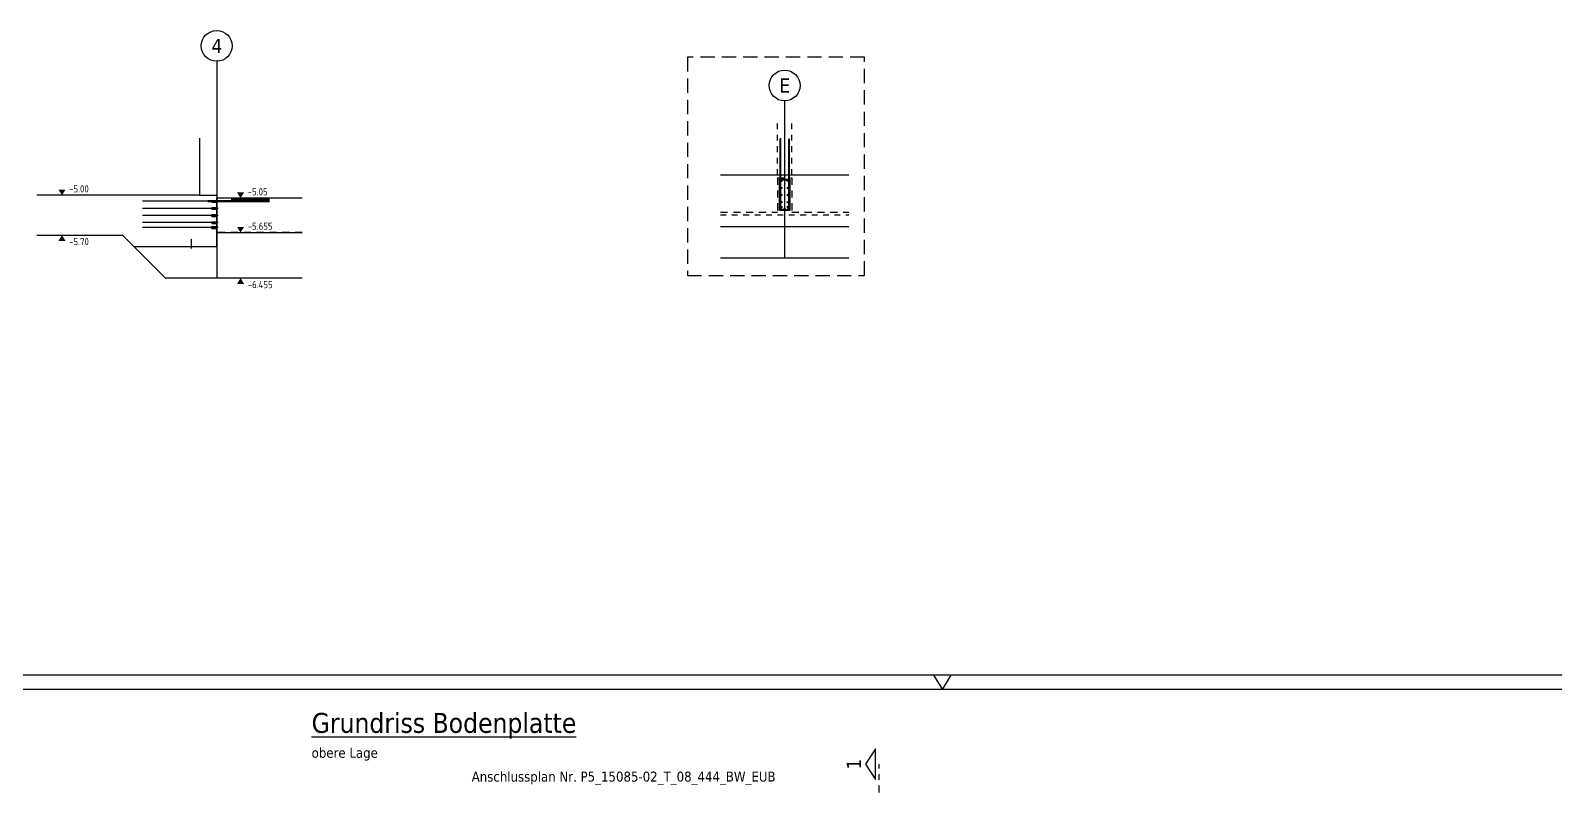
# Model space of a CAD drawing. Extents: x -59 to 99, y -34 to 56.
# Drawn here: x 23.18 to 49.92, y 42.6 to 55.86 of the extents above; entities that cross this region are included whole.
import ezdxf
from ezdxf.enums import TextEntityAlignment as Align

# ---------------------------------------------------------------- set-up
doc = ezdxf.new("R2010")
doc.units = 0
doc.header["$LTSCALE"] = 0.5
for name, pattern in [('AUSGEZOGEN', [1000.01, 1000, 0.01]), ('DASHED', [0.75, 0.5, -0.25]), ('DOT', [0.175, 0.05, -0.125]), ('HIDDEN', [0.375, 0.25, -0.125]), ('PUNKT', [0.175, 0.05, -0.125]), ('STRICHLINIE', [0.75, 0.5, -0.25]), ('STRICHPUNKT2', [0.55, 0.25, -0.125, 0.05, -0.125]), ('VERDECKT', [0.375, 0.25, -0.125])]:
    doc.linetypes.add(name, pattern=pattern)
for name, color, linetype in [('ACHSEN', 7, 'Continuous'), ('AFB', 7, 'Continuous'), ('AFU', 7, 'Continuous'), ('BETON', 7, 'Continuous'), ('DETAIL', 7, 'Continuous'), ('DRUEBER', 7, 'Continuous'), ('HILFE', 7, 'Continuous'), ('koten', 7, 'Continuous'), ('LENTON', 7, 'Continuous'), ('RAHMEN', 7, 'Continuous'), ('RND', 7, 'Continuous'), ('SCHNITTE', 7, 'Continuous'), ('SFP_Achsen', 7, 'Continuous'), ('TEXT', 7, 'Continuous'), ('VERDECKT', 7, 'Continuous')]:
    doc.layers.add(name, color=color, linetype=linetype)
doc.layers.add('NOPLOT', color=7, linetype='Continuous', plot=False)
doc.styles.add('helv', font='tahoma.ttf')
doc.styles.add('txt', font='isocp.shx')
doc.linetypes.add('AFU_50K', pattern='A,0.15,["/",Standard,S=0.2,R=0,X=-0.01,Y=-0.1],0.07,["/",Standard,S=0.2,R=0,X=-0.01,Y=-0.1],0.15', length=0.37)
doc.linetypes.add('AFU_50M', pattern='A,0.45,["/",Standard,S=0.2,R=0,X=-0.01,Y=-0.1],0.07,["/",Standard,S=0.2,R=0,X=-0.01,Y=-0.1],0.45', length=0.97)

# ---------------------------------------------------------------- blocks, each defined once
blk = doc.blocks.new('SCHN-1')
at = {"layer": 'SCHNITTE', "color": 5, "linetype": 'Continuous'}
blk.add_lwpolyline([(0.54, 0.125), (0, 0.485), (-0.54, 0.125)], close=True, dxfattribs=at)
at = {"layer": 'SCHNITTE', "color": 6, "linetype": 'Continuous', "style": 'helv'}
blk.add_attdef('SCHN-1', text='', height=0.5, dxfattribs=at).set_placement((0, 0.635), align=Align.CENTER)
blk = doc.blocks.new('A0-19-5')
at = {"layer": 'RAHMEN'}
blk.add_line((137.9, 89.1), (0, 89.1), dxfattribs=at)
at = {"layer": 'RAHMEN', "color": 7, "linetype": 'Continuous'}
for p, q in [((78.045, 89.1), (78.355, 88.6)), ((78.355, 88.6), (78.665, 89.1))]:
    blk.add_line(p, q, dxfattribs=at)
at = {"layer": 'RAHMEN', "color": 5}
blk.add_line((137.4, 88.6), (2, 88.6), dxfattribs=at)
blk = doc.blocks.new('okrd_o')
at = {"layer": 'koten', "color": 7, "linetype": 'Continuous'}
blk.add_solid([(-0.125, 0.202), (0.125, 0.202), (0, 0)], dxfattribs=at)
at = {"layer": 'koten', "style": 'txt'}
blk.add_attdef('OKRD', (0.25, 0.1), '', height=0.25, dxfattribs=at)
blk = doc.blocks.new('okrd_u')
at = {"layer": 'koten', "color": 7, "linetype": 'Continuous'}
blk.add_solid([(-0.125, -0.202), (0.125, -0.202), (0, 0)], dxfattribs=at)
at = {"layer": 'koten', "style": 'txt'}
blk.add_attdef('OKRD', (0.25, -0.35), '', height=0.25, dxfattribs=at)

msp = doc.modelspace()

# ---------------------------------------------------------------- linework, layer by layer
at = {"layer": 'ACHSEN', "color": 140, "linetype": 'AUSGEZOGEN'}
for p, q in [((26.44729, 55.31812), (26.44729, 51.51312)), ((36.41024, 54.62307), (36.41024, 51.87172)), ((26.47413, 52.86312), (26.34314, 52.86312)), ((26.47413, 52.73812), (26.34314, 52.73812)), ((26.47413, 52.61312), (26.34314, 52.61312)), ((26.47413, 52.48812), (26.34314, 52.48812)), ((26.47413, 52.40312), (26.34314, 52.40312))]:
    msp.add_line(p, q, dxfattribs=at)
at = {"layer": 'AFB', "color": 1, "linetype": 'AUSGEZOGEN'}
msp.add_line((25.99729, 52.20012), (25.99729, 52.03312), dxfattribs=at)
at = {"layer": 'AFU', "color": 8, "linetype": 'AFU_50M'}
for p, q in [((35.28524, 53.32672), (37.53524, 53.32672)), ((26.44729, 52.06312), (26.44729, 52.91812)), ((35.28524, 52.42172), (37.53524, 52.42172)), ((26.44729, 52.31312), (27.94729, 52.31312)), ((26.44729, 52.06312), (24.99729, 52.06312))]:
    msp.add_line(p, q, dxfattribs=at)
at = {"layer": 'AFU', "color": 8, "linetype": 'AFU_50K'}
msp.add_line((26.14729, 52.96812), (26.44729, 52.96812), dxfattribs=at)
at = {"layer": 'BETON', "color": 6, "linetype": 'AUSGEZOGEN'}
for p, q in [((26.14729, 53.96812), (26.14729, 52.96812)), ((26.44729, 53.96812), (26.44729, 52.91812)), ((26.14729, 52.96812), (23.29229, 52.96812)), ((27.94729, 52.91812), (26.44729, 52.91812)), ((23.29229, 52.26812), (24.79229, 52.26812)), ((25.54729, 51.51312), (24.79229, 52.26812)), ((35.28524, 51.87172), (37.53524, 51.87172)), ((27.94729, 51.51312), (25.54729, 51.51312))]:
    msp.add_line(p, q, dxfattribs=at)
at = {"layer": 'DETAIL', "color": 102, "linetype": 'STRICHLINIE'}
msp.add_lwpolyline([(34.70418, 55.39061), (34.70418, 51.55927), (37.80845, 51.55927), (37.80845, 55.39061)], close=True, dxfattribs=at)
at = {"layer": 'DRUEBER', "color": 7, "linetype": 'DOT'}
for p, q in [((36.28524, 53.32672), (36.28524, 54.27672)), ((36.53524, 53.32672), (36.53524, 54.27672))]:
    msp.add_line(p, q, dxfattribs=at)
at = {"layer": 'DRUEBER', "color": 7, "linetype": 'PUNKT'}
for p, q in [((35.28524, 53.32672), (36.28524, 53.32672)), ((36.53524, 53.32672), (37.53524, 53.32672))]:
    msp.add_line(p, q, dxfattribs=at)
at = {"layer": 'DRUEBER', "color": 102, "linetype": 'DOT'}
msp.add_line((35.28524, 52.62672), (37.53524, 52.62672), dxfattribs=at)
at = {"layer": 'HILFE', "color": 102, "linetype": 'AUSGEZOGEN'}
msp.add_line((36.33724, 53.97072), (36.33724, 52.69443), dxfattribs=at)
for points in [[(36.32524, 53.95872), (36.32524, 52.70872), (36.49524, 52.70872), (36.49524, 53.95872)], [(36.33724, 53.95872), (36.33724, 52.72072), (36.48324, 52.72072), (36.48324, 53.95872)]]:
    msp.add_lwpolyline(points, dxfattribs=at)
for centre in [(36.35024, 53.22172), (36.47024, 53.22172), (36.35024, 53.09672), (36.35024, 52.97172), (36.47024, 53.09672), (36.47024, 52.97172), (36.35024, 52.84672), (36.35024, 52.76172), (36.47024, 52.84672), (36.47024, 52.76172)]:
    msp.add_circle(centre, 0.0135, dxfattribs=at)
at = {"layer": 'LENTON', "color": 102}
for p, q in [((26.36059, 52.87871), (26.36059, 52.87091)), ((26.36059, 52.87871), (26.36163, 52.87871)), ((26.36212, 52.87338), (26.36059, 52.87527)), ((26.36059, 52.87091), (26.36059, 52.85533)), ((26.36059, 52.85533), (26.36059, 52.84753)), ((26.36059, 52.85097), (26.36212, 52.85286)), ((26.36059, 52.84753), (26.36163, 52.84753)), ((26.36059, 52.75371), (26.36059, 52.74591)), ((26.36059, 52.75371), (26.36163, 52.75371)), ((26.36212, 52.74838), (26.36059, 52.75027)), ((26.36059, 52.74591), (26.36059, 52.73033)), ((26.36059, 52.73033), (26.36059, 52.72253)), ((26.36059, 52.72597), (26.36212, 52.72786)), ((26.36059, 52.72253), (26.36163, 52.72253)), ((26.36262, 52.87679), (26.36163, 52.87871)), ((26.36163, 52.84753), (26.36262, 52.84945)), ((26.36262, 52.75179), (26.36163, 52.75371)), ((26.36163, 52.72253), (26.36262, 52.72445)), ((26.36212, 52.87338), (26.36212, 52.85286)), ((26.39539, 52.86988), (26.36212, 52.87338)), ((26.36212, 52.87338), (26.36212, 52.85286)), ((26.36212, 52.85286), (26.39539, 52.85636)), ((26.36212, 52.74838), (26.36212, 52.72786)), ((26.39539, 52.74488), (26.36212, 52.74838)), ((26.36212, 52.74838), (26.36212, 52.72786)), ((26.36212, 52.72786), (26.39539, 52.73136)), ((26.36435, 52.87871), (26.36335, 52.87679)), ((26.36335, 52.84945), (26.36435, 52.84753)), ((26.36435, 52.75371), (26.36335, 52.75179)), ((26.36335, 52.72445), (26.36435, 52.72253)), ((26.36435, 52.87871), (26.4452, 52.87871)), ((26.36435, 52.84753), (26.4452, 52.84753)), ((26.36435, 52.75371), (26.4452, 52.75371)), ((26.36435, 52.72253), (26.4452, 52.72253)), ((26.39539, 52.86988), (26.39539, 52.85636)), ((26.39539, 52.74488), (26.39539, 52.73136)), ((26.44576, 52.87338), (26.41249, 52.86988)), ((26.41249, 52.86988), (26.41249, 52.85636)), ((26.41249, 52.85636), (26.44576, 52.85286)), ((26.44576, 52.74838), (26.41249, 52.74488)), ((26.41249, 52.74488), (26.41249, 52.73136)), ((26.41249, 52.73136), (26.44576, 52.72786)), ((26.44729, 52.87662), (26.4452, 52.87871)), ((26.4452, 52.84753), (26.44729, 52.84962)), ((26.44729, 52.75162), (26.4452, 52.75371)), ((26.4452, 52.72253), (26.44729, 52.72462)), ((26.44729, 52.87527), (26.44576, 52.87338)), ((26.44576, 52.87338), (26.44576, 52.85286)), ((26.44576, 52.85286), (26.44576, 52.87338)), ((26.44576, 52.85286), (26.44729, 52.85097)), ((26.44729, 52.75027), (26.44576, 52.74838)), ((26.44576, 52.74838), (26.44576, 52.72786)), ((26.44576, 52.72786), (26.44576, 52.74838)), ((26.44576, 52.72786), (26.44729, 52.72597)), ((26.44729, 52.87662), (26.44729, 52.87481)), ((26.44729, 52.87481), (26.44729, 52.86312)), ((26.44729, 52.86312), (26.44729, 52.85143)), ((26.44729, 52.85143), (26.44729, 52.84962)), ((26.44729, 52.75162), (26.44729, 52.74981)), ((26.44729, 52.74981), (26.44729, 52.73812)), ((26.44729, 52.73812), (26.44729, 52.72643)), ((26.44729, 52.72643), (26.44729, 52.72462)), ((26.36059, 52.62871), (26.36059, 52.62091)), ((26.36059, 52.62871), (26.36163, 52.62871)), ((26.36212, 52.62338), (26.36059, 52.62527)), ((26.36059, 52.62091), (26.36059, 52.60533)), ((26.36059, 52.60533), (26.36059, 52.59753)), ((26.36059, 52.60097), (26.36212, 52.60286)), ((26.36059, 52.59753), (26.36163, 52.59753)), ((26.36059, 52.50371), (26.36059, 52.49591)), ((26.36059, 52.50371), (26.36163, 52.50371)), ((26.36212, 52.49838), (26.36059, 52.50027)), ((26.36059, 52.49591), (26.36059, 52.48033)), ((26.36059, 52.48033), (26.36059, 52.47253)), ((26.36059, 52.47597), (26.36212, 52.47786)), ((26.36059, 52.47253), (26.36163, 52.47253)), ((26.36059, 52.41871), (26.36059, 52.41091)), ((26.36059, 52.41871), (26.36163, 52.41871)), ((26.36212, 52.41338), (26.36059, 52.41527)), ((26.36059, 52.41091), (26.36059, 52.39533)), ((26.36262, 52.62679), (26.36163, 52.62871)), ((26.36163, 52.59753), (26.36262, 52.59945)), ((26.36262, 52.50179), (26.36163, 52.50371)), ((26.36163, 52.47253), (26.36262, 52.47445)), ((26.36262, 52.41679), (26.36163, 52.41871)), ((26.36212, 52.62338), (26.36212, 52.60286)), ((26.39539, 52.61988), (26.36212, 52.62338)), ((26.36212, 52.62338), (26.36212, 52.60286)), ((26.36212, 52.60286), (26.39539, 52.60636)), ((26.36212, 52.49838), (26.36212, 52.47786)), ((26.39539, 52.49488), (26.36212, 52.49838)), ((26.36212, 52.49838), (26.36212, 52.47786)), ((26.36212, 52.47786), (26.39539, 52.48136)), ((26.36212, 52.41338), (26.36212, 52.39286)), ((26.39539, 52.40988), (26.36212, 52.41338)), ((26.36212, 52.41338), (26.36212, 52.39286)), ((26.36435, 52.62871), (26.36335, 52.62679)), ((26.36335, 52.59945), (26.36435, 52.59753)), ((26.36435, 52.50371), (26.36335, 52.50179)), ((26.36335, 52.47445), (26.36435, 52.47253)), ((26.36435, 52.41871), (26.36335, 52.41679)), ((26.36435, 52.62871), (26.4452, 52.62871)), ((26.36435, 52.59753), (26.4452, 52.59753)), ((26.36435, 52.50371), (26.4452, 52.50371)), ((26.36435, 52.47253), (26.4452, 52.47253)), ((26.36435, 52.41871), (26.4452, 52.41871)), ((26.39539, 52.61988), (26.39539, 52.60636)), ((26.39539, 52.49488), (26.39539, 52.48136)), ((26.39539, 52.40988), (26.39539, 52.39636)), ((26.44576, 52.62338), (26.41249, 52.61988)), ((26.41249, 52.61988), (26.41249, 52.60636)), ((26.41249, 52.60636), (26.44576, 52.60286)), ((26.44576, 52.49838), (26.41249, 52.49488)), ((26.41249, 52.49488), (26.41249, 52.48136)), ((26.41249, 52.48136), (26.44576, 52.47786)), ((26.44576, 52.41338), (26.41249, 52.40988)), ((26.41249, 52.40988), (26.41249, 52.39636)), ((26.44729, 52.62662), (26.4452, 52.62871)), ((26.4452, 52.59753), (26.44729, 52.59962)), ((26.44729, 52.50162), (26.4452, 52.50371)), ((26.4452, 52.47253), (26.44729, 52.47462)), ((26.44729, 52.41662), (26.4452, 52.41871)), ((26.44729, 52.62527), (26.44576, 52.62338)), ((26.44576, 52.62338), (26.44576, 52.60286)), ((26.44576, 52.60286), (26.44576, 52.62338)), ((26.44576, 52.60286), (26.44729, 52.60097)), ((26.44729, 52.50027), (26.44576, 52.49838)), ((26.44576, 52.49838), (26.44576, 52.47786)), ((26.44576, 52.47786), (26.44576, 52.49838)), ((26.44576, 52.47786), (26.44729, 52.47597)), ((26.44729, 52.41527), (26.44576, 52.41338)), ((26.44576, 52.41338), (26.44576, 52.39286)), ((26.44576, 52.39286), (26.44576, 52.41338)), ((26.44729, 52.62662), (26.44729, 52.62481)), ((26.44729, 52.62481), (26.44729, 52.61312)), ((26.44729, 52.61312), (26.44729, 52.60143)), ((26.44729, 52.60143), (26.44729, 52.59962)), ((26.44729, 52.50162), (26.44729, 52.49981)), ((26.44729, 52.49981), (26.44729, 52.48812)), ((26.44729, 52.48812), (26.44729, 52.47643)), ((26.44729, 52.47643), (26.44729, 52.47462)), ((26.44729, 52.41662), (26.44729, 52.41481)), ((26.44729, 52.41481), (26.44729, 52.40312)), ((26.44729, 52.40312), (26.44729, 52.39143)), ((26.36059, 52.39533), (26.36059, 52.38753)), ((26.36059, 52.39097), (26.36212, 52.39286)), ((26.36059, 52.38753), (26.36163, 52.38753)), ((26.36163, 52.38753), (26.36262, 52.38945)), ((26.36212, 52.39286), (26.39539, 52.39636)), ((26.36335, 52.38945), (26.36435, 52.38753)), ((26.36435, 52.38753), (26.4452, 52.38753)), ((26.41249, 52.39636), (26.44576, 52.39286)), ((26.4452, 52.38753), (26.44729, 52.38962)), ((26.44576, 52.39286), (26.44729, 52.39097)), ((26.44729, 52.39143), (26.44729, 52.38962))]:
    msp.add_line(p, q, dxfattribs=at)
for centre, start, end in [((26.36299, 52.87698), 207.500045, 332.499955), ((26.36299, 52.84926), 27.500065, 152.499935), ((26.36299, 52.75198), 207.500045, 332.499955), ((26.36299, 52.72426), 27.500065, 152.499935), ((26.36299, 52.62698), 207.500045, 332.499955), ((26.36299, 52.59926), 27.500065, 152.499935), ((26.36299, 52.50198), 207.500045, 332.499955), ((26.36299, 52.47426), 27.500065, 152.499935), ((26.36299, 52.41698), 207.500045, 332.499955), ((26.36299, 52.38926), 27.500065, 152.499935)]:
    msp.add_arc(centre, 0.00041, start, end, dxfattribs=at)
at = {"layer": 'NOPLOT', "color": 191, "linetype": 'AUSGEZOGEN'}
for p, q in [((27.37577, 52.87312), (26.29203, 52.87312)), ((27.37577, 52.85312), (26.29203, 52.85312)), ((27.37577, 52.89312), (26.70358, 52.89312))]:
    msp.add_line(p, q, dxfattribs=at)
for points in [[(36.32024, 52.70172), (36.32024, 53.25172), (36.50024, 53.25172), (36.50024, 52.70172)], [(36.33224, 52.70172), (36.33224, 53.23972), (36.48824, 53.23972), (36.48824, 52.70172)]]:
    msp.add_lwpolyline(points, dxfattribs=at)
at = {"layer": 'RND', "color": 7, "linetype": 'AUSGEZOGEN', "const_width": 0.01}
for points in [[(36.34524, 53.22172, 1), (36.35524, 53.22172, 1)], [(36.46524, 53.22172, 1), (36.47524, 53.22172, 1)], [(36.34524, 53.09672, 1), (36.35524, 53.09672, 1)], [(36.34524, 52.97172, 1), (36.35524, 52.97172, 1)], [(36.46524, 53.09672, 1), (36.47524, 53.09672, 1)], [(36.46524, 52.97172, 1), (36.47524, 52.97172, 1)], [(36.34524, 52.84672, 1), (36.35524, 52.84672, 1)], [(36.34524, 52.76172, 1), (36.35524, 52.76172, 1)], [(36.46524, 52.84672, 1), (36.47524, 52.84672, 1)], [(36.46524, 52.76172, 1), (36.47524, 52.76172, 1)]]:
    msp.add_lwpolyline(points, format="xyb", close=True, dxfattribs=at)
at = {"layer": 'RND', "color": 1, "linetype": 'AUSGEZOGEN'}
for points in [[(26.39539, 52.86312), (25.14539, 52.86312)], [(26.39539, 52.73812), (25.14539, 52.73812)], [(26.39539, 52.61312), (25.14539, 52.61312)], [(26.39539, 52.48812), (25.14539, 52.48812)], [(26.39539, 52.40312), (25.14539, 52.40312)]]:
    msp.add_lwpolyline(points, dxfattribs=at)
at = {"layer": 'RND', "color": 7, "linetype": 'AUSGEZOGEN'}
for centre in [(36.34724, 52.73072), (36.41024, 52.73072), (36.47324, 52.73072)]:
    msp.add_circle(centre, 0.01, dxfattribs=at)
at = {"layer": 'SCHNITTE', "color": 5, "linetype": 'STRICHPUNKT2'}
msp.add_line((38.06852, 42.48811), (38.06852, 42.98811), dxfattribs=at)
at = {"layer": 'SFP_Achsen', "color": 7, "linetype": 'AUSGEZOGEN'}
for centre in [(26.44729, 55.5886), (36.41024, 54.89355)]:
    msp.add_circle(centre, 0.27048, dxfattribs=at)
at = {"layer": 'VERDECKT', "color": 7, "linetype": 'VERDECKT'}
for p, q in [((36.28524, 53.27672), (36.53524, 53.27672)), ((35.28524, 52.67172), (36.28524, 52.67172)), ((36.53524, 52.67172), (37.53524, 52.67172)), ((27.94729, 52.31312), (26.44729, 52.31312))]:
    msp.add_line(p, q, dxfattribs=at)
at = {"layer": 'VERDECKT', "color": 7, "linetype": 'HIDDEN'}
for p, q in [((36.28524, 53.27672), (36.28524, 52.67172)), ((36.53524, 53.27672), (36.53524, 52.67172)), ((26.44729, 52.91812), (26.44729, 52.31312))]:
    msp.add_line(p, q, dxfattribs=at)

# ---------------------------------------------------------------- block references
at = {"layer": 'koten', "color": 7, "linetype": 'DASHED', "xscale": 0.5, "yscale": 0.5, "zscale": 0.5}
for p, values in [((23.73338, 52.96812), {'OKRD': '-5.00'}), ((26.86644, 52.91812), {'OKRD': '-5.05'}), ((26.86644, 52.31312), {'OKRD': '-5.655'})]:
    msp.add_blockref('okrd_o', p, dxfattribs=at).add_auto_attribs(values)
at = {"layer": 'koten', "color": 7, "linetype": 'AUSGEZOGEN', "xscale": 0.5, "yscale": 0.5, "zscale": 0.5}
for p, values in [((23.73338, 52.26812), {'OKRD': '-5.70'}), ((26.86644, 51.51312), {'OKRD': '-6.455'})]:
    msp.add_blockref('okrd_u', p, dxfattribs=at).add_auto_attribs(values)
at = {"layer": 'RAHMEN', "color": 1, "linetype": 'AUSGEZOGEN', "xscale": 0.5, "yscale": 0.5, "zscale": 0.5}
msp.add_blockref('A0-19-5', (0, 0), dxfattribs=at)
at = {"layer": 'SCHNITTE', "color": 5, "linetype": 'STRICHPUNKT2', "xscale": 0.5, "yscale": 0.5, "zscale": 0.5, "rotation": 90}
msp.add_blockref('SCHN-1', (38.06852, 42.98811), dxfattribs=at).add_auto_attribs({'SCHN-1': '1'})

# ---------------------------------------------------------------- texts
at = {"layer": 'SFP_Achsen', "color": 6, "linetype": 'AUSGEZOGEN', "style": 'helv'}
for s, p in [('4', (26.35668, 55.46239)), ('E', (36.31963, 54.76734))]:
    msp.add_text(s, height=0.25, dxfattribs=at).set_placement(p)
at = {"layer": 'TEXT', "color": 5, "linetype": 'AUSGEZOGEN', "style": 'helv'}
msp.add_text('%%UGrundriss Bodenplatte', height=0.35, dxfattribs=at).set_placement((28.11294, 43.53674))
at = {"layer": 'TEXT', "color": 1, "linetype": 'AUSGEZOGEN', "style": 'helv'}
for s, p in [('obere Lage', (28.11294, 43.09924)), ('Anschlussplan Nr. P5_15085-02_T_08_444_BW_EUB', (30.92073, 42.68178))]:
    msp.add_text(s, height=0.175, dxfattribs=at).set_placement(p)

doc.saveas('drawing.dxf')
